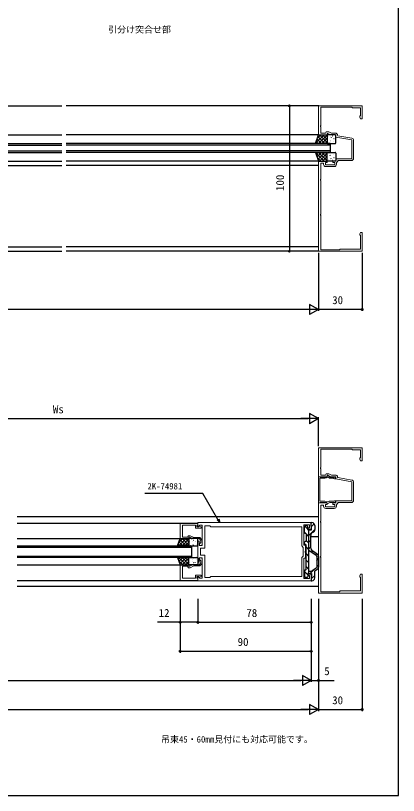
# Model space of a CAD drawing. Units: millimetres, scale not verified. Extents: x -437 to 438, y -681 to 679.
# Drawn here: x 175 to 438, y -681 to -145 of the extents above; entities that cross this region are included whole.
import ezdxf
from ezdxf.enums import TextEntityAlignment as Align

# ---------------------------------------------------------------- set-up
doc = ezdxf.new("R2010")
doc.units = ezdxf.units.MM
doc.header["$LTSCALE"] = 4
for name, color, linetype in [('0-1_USER1', 3, 'Continuous'), ('0-3_YKK_12', 2, 'Continuous'), ('0-4_YKK_13', 4, 'Continuous'), ('0-6_YKK_D', 6, 'Continuous'), ('0-7_YKK_ZWAK', 7, 'Continuous')]:
    doc.layers.add(name, color=color, linetype=linetype)
doc.layers.add('0-2_YKK_11', color=7, linetype='Continuous', lineweight=18)
doc.styles.add('ＭＳ ゴシック', font='')
doc.styles.get('ＭＳ ゴシック').set_extended_font_data('MS Gothic')

msp = doc.modelspace()

# ---------------------------------------------------------------- linework, layer by layer
at = {"layer": '0-2_YKK_11'}
for p, q in [((407.5, -230.892), (407.5, -243.4)), ((394.2, -249), (388.4, -249)), ((407.5, -465.891), (407.5, -478.4)), ((394.2, -484), (388.4, -484)), ((309.2, -530.8), (371.8, -530.8))]:
    msp.add_line(p, q, dxfattribs=at)
for points in [[(383.3, -307.2), (383.3, -245.2), (389.3, -245.2), (389.3, -246.2), (388.1, -246.2), (388.1, -247.8), (394.5, -247.8), (394.5, -246.2), (393.3, -246.2), (393.3, -245.2), (395.3, -245.2), (395.3, -243.7), (406.3, -243.7), (406.3, -230.64), (395.3, -228.7), (395.3, -227.2), (391.945, -227.2), (389.8, -226.2), (389.3, -226.2), (389.3, -227.2), (383.3, -227.2), (383.3, -207.2), (413.3, -207.2), (413.3, -216.2), (412.3, -216.2), (411.67, -215.109), (411.67, -214.2), (412.3, -214.2), (412.3, -208.7), (406.8, -208.7), (406.3, -208.2), (384.9, -208.2), (384.9, -220.742), (384.78, -220.925), (384.78, -221.475), (384.9, -221.658), (384.9, -226), (388.1, -226), (388.562, -225.2), (390.495, -225.2)], [(390.495, -225.2), (392.211, -226), (395, -226)], [(396.499, -227.451), (396.747, -227.737), (406.26, -229.414)], [(406, -244.9), (396.8, -244.9), (395.7, -246.471), (395.7, -247.5)], [(386.9, -247.5), (386.9, -246.7), (384.9, -246.7), (384.9, -257.742), (384.78, -257.925), (384.78, -258.475), (384.9, -258.658), (384.9, -281.742), (384.78, -281.925), (384.78, -282.475), (384.9, -282.658), (384.9, -306.2), (397.8, -306.2), (398.3, -305.7), (412.3, -305.7), (412.3, -296.2), (411.67, -296.2), (411.67, -295.291), (412.3, -294.2), (413.3, -294.2), (413.3, -307.2), (383.3, -307.2)], [(383.3, -542.2), (383.3, -480.2), (389.3, -480.2), (389.3, -481.2), (388.1, -481.2), (388.1, -482.8), (394.5, -482.8), (394.5, -481.2), (393.3, -481.2), (393.3, -480.2), (395.3, -480.2), (395.3, -478.7), (406.3, -478.7), (406.3, -465.639), (395.3, -463.7), (395.3, -462.2), (391.945, -462.2), (389.8, -461.2), (389.3, -461.2), (389.3, -462.2), (383.3, -462.2), (383.3, -442.2), (413.3, -442.2), (413.3, -451.2), (412.3, -451.2), (411.67, -450.109), (411.67, -449.2), (412.3, -449.2), (412.3, -443.7), (406.8, -443.7), (406.3, -443.2), (384.9, -443.2), (384.9, -455.742), (384.78, -455.925), (384.78, -456.475), (384.9, -456.658), (384.9, -461), (388.1, -461), (388.562, -460.2), (390.495, -460.2)], [(390.495, -460.2), (392.211, -461), (395, -461)], [(394.5, -462.45), (391.151, -462.45), (389.575, -461.54), (389.05, -462.45), (384.733, -462.45), (384.473, -462.3), (384.3, -462.2), (383.3, -462.2)], [(383.3, -462.2), (383.3, -480.1), (384.3, -480.1), (384.473, -480), (384.733, -479.85), (389.05, -479.85), (389.575, -480.76), (391.151, -479.85), (394.5, -479.85)], [(394.001, -478.916), (393.752, -479.05), (390.937, -479.05), (390.119, -479.522), (387.767, -479.05), (384.3, -479.05), (384.3, -463.25), (387.767, -463.25), (390.119, -462.778), (390.937, -463.25), (393.752, -463.25), (394.001, -463.383)], [(396.499, -462.451), (396.747, -462.736), (406.26, -464.414)], [(386.9, -482.5), (386.9, -481.7), (384.9, -481.7), (384.9, -492.742), (384.78, -492.925), (384.78, -493.475), (384.9, -493.658), (384.9, -516.742), (384.78, -516.925), (384.78, -517.475), (384.9, -517.658), (384.9, -541.2), (397.8, -541.2), (398.3, -540.7), (412.3, -540.7), (412.3, -531.2), (411.67, -531.2), (411.67, -530.291), (412.3, -529.2), (413.3, -529.2), (413.3, -542.2), (383.3, -542.2)], [(406, -479.9), (396.8, -479.9), (395.7, -481.471), (395.7, -482.5)], [(288.3, -494), (300.3, -494), (300.3, -495.2), (300, -495.5), (299.8, -495.7), (299.8, -496.6), (300.75, -496.6), (301.25, -496.1), (301.561, -496.1), (302.6, -496.7), (302.6, -497.6), (298.8, -497.6), (298.8, -495.5), (289.8, -495.5), (289.8, -503.7), (293.3, -503.7), (293.877, -502.7), (295.022, -502.7), (297.595, -503.9), (301.65, -503.9), (303.3, -505.687), (303.3, -508.6)], [(302.25, -507.712), (302.5, -507.417), (302.5, -506), (301.3, -504.7), (296.944, -504.7), (294.8, -503.7), (294.3, -503.7), (294.3, -504.7), (288.3, -504.7), (288.3, -494)], [(300.3, -493.7), (378.3, -493.7), (378.3, -498.2), (376.3, -498.2), (376.3, -497.4), (377.1, -497.4), (377.1, -495.2), (373.3, -495.2), (373.3, -503.242), (373.18, -503.425), (373.18, -503.975), (373.3, -504.158), (373.3, -509.2), (374.3, -509.2), (374.3, -513.242), (374.18, -513.425), (374.18, -513.975), (374.3, -514.158), (374.3, -518.2), (373.3, -518.2), (373.3, -523.242), (373.18, -523.425), (373.18, -523.975), (373.3, -524.158), (373.3, -532.2), (377.1, -532.2), (377.1, -530), (376.3, -530), (376.3, -529.2), (378.3, -529.2), (378.3, -533.7), (300.3, -533.7), (300.3, -530.899), (300.67, -530.746), (301.824, -531.9), (303.3, -531.9), (303.3, -524.158), (303.42, -523.975), (303.42, -523.425), (303.3, -523.242)], [(303.3, -523.242), (303.3, -517.9), (301.3, -517.9), (301.3, -520.9), (300.3, -520.9), (300.3, -514.158), (300.42, -513.975), (300.42, -513.425), (300.3, -513.242), (300.3, -506.5), (301.3, -506.5), (301.3, -509.5), (303.3, -509.5), (303.3, -504.158), (303.42, -503.975), (303.42, -503.425), (303.3, -503.242), (303.3, -495.5), (301.824, -495.5), (300.67, -496.654), (300.3, -496.5), (300.3, -493.7)], [(288.3, -533.4), (300.3, -533.4), (300.3, -532.2), (300, -531.9), (299.8, -531.7), (299.8, -530.8), (300.75, -530.8), (301.25, -531.3), (301.561, -531.3), (302.6, -530.7), (302.6, -529.8), (298.8, -529.8), (298.8, -531.9), (289.8, -531.9), (289.8, -523.7), (293.3, -523.7), (293.877, -524.7), (295.022, -524.7), (297.595, -523.5), (301.65, -523.5), (303.3, -521.713), (303.3, -518.8)], [(302.25, -519.687), (302.5, -519.983), (302.5, -521.4), (301.3, -522.7), (296.944, -522.7), (294.8, -523.7), (294.3, -523.7), (294.3, -522.7), (288.3, -522.7), (288.3, -533.4)]]:
    msp.add_lwpolyline(points, dxfattribs=at)
msp.add_lwpolyline([(371.8, -496.6), (309.2, -496.6), (308.6, -496), (305.1, -496), (305.1, -511.3), (302.1, -511.3), (302.1, -516.1), (305.1, -516.1), (305.1, -531.4), (308.6, -531.4), (309.2, -530.8), (371.8, -530.8), (371.8, -517.7), (372.8, -516.7), (372.8, -510.7), (371.8, -509.7)], close=True, dxfattribs=at)
for centre, radius, start, end in [((395, -227.5), 1.5, 1.87261, 90), ((406, -230.892), 1.5, 0.00001, 79.99999), ((406, -243.4), 1.5, 270.00001, 359.99999), ((388.4, -247.5), 1.5, 180.00001, 269.99999), ((394.2, -247.5), 1.5, 270.00001, 359.99999), ((394.5, -463.05), 0.6, 213.74896, 89.99997), ((395, -462.5), 1.5, 1.87261, 90), ((406, -465.891), 1.5, 0.00001, 79.99999), ((394.5, -479.25), 0.6, 270.00003, 146.25104), ((406, -478.4), 1.5, 270.00001, 359.99999), ((388.4, -482.5), 1.5, 180.00001, 269.99999), ((394.2, -482.5), 1.5, 270.00001, 359.99999), ((302.4, -508.6), 0.9, 99.59406, 0), ((302.4, -518.8), 0.9, 360, 260.40594)]:
    msp.add_arc(centre, radius, start, end, dxfattribs=at)
at = {"layer": '0-3_YKK_12'}
for p, q in [((-118.736, -207.2), (206.801, -207.2)), ((383.6, -207.2), (209.801, -207.2)), ((33.302, -227.2), (206.801, -227.2)), ((383.5, -227.2), (209.801, -227.2)), ((25.302, -233.2), (206.801, -233.2)), ((25.302, -234.2), (206.801, -234.2)), ((391.3, -233.2), (209.801, -233.2)), ((391.3, -234.2), (209.801, -234.2)), ((391.3, -233.2), (391.3, -239.2)), ((25.302, -238.2), (206.801, -238.2)), ((25.302, -239.2), (206.801, -239.2)), ((391.3, -238.2), (209.801, -238.2)), ((391.3, -239.2), (209.801, -239.2)), ((33.302, -245.2), (206.801, -245.2)), ((383.5, -245.2), (209.801, -245.2)), ((33.302, -248.2), (206.801, -248.2)), ((383.3, -248.2), (209.801, -248.2)), ((-118.736, -304.2), (206.801, -304.2)), ((383.3, -304.2), (209.801, -304.2)), ((-118.736, -307.2), (206.801, -307.2)), ((383.6, -307.2), (209.801, -307.2)), ((383.3, -489.7), (176.051, -489.7)), ((176.051, -494), (300.3, -494)), ((378, -503.2), (383.3, -503.2)), ((176.051, -504.7), (288.3, -504.7)), ((176.051, -509.7), (296.3, -509.7)), ((296.3, -510.7), (176.051, -510.7)), ((296.3, -517.7), (296.3, -509.7)), ((176.051, -516.7), (296.3, -516.7)), ((296.3, -517.7), (176.051, -517.7)), ((176.051, -522.7), (288.3, -522.7)), ((176.051, -533.4), (300.3, -533.4)), ((383.3, -537.7), (176.051, -537.7))]:
    msp.add_line(p, q, dxfattribs=at)
at = {"layer": '0-4_YKK_13'}
for p, q in [((381.373, -232.98), (387.153, -227.2)), ((382.344, -230.069), (385.476, -233.2)), ((382.496, -229.612), (384.908, -227.2)), ((382.905, -228.385), (387.721, -233.2)), ((383.398, -233.2), (389.3, -227.298)), ((383.966, -227.2), (389.3, -232.535)), ((385.643, -233.2), (389.3, -229.543)), ((386.211, -227.2), (389.3, -230.29)), ((388.456, -227.2), (389.3, -228.044)), ((389.3, -227.7), (389.3, -232.7)), ((389.395, -229.827), (389.402, -229.834)), ((394.8, -227.2), (389.8, -227.2)), ((389.921, -228.435), (389.945, -228.479)), ((391.377, -228.008), (391.385, -228.015)), ((392.112, -229.078), (392.136, -229.122)), ((392.792, -227.836), (392.88, -227.883)), ((393.582, -229.983), (393.59, -229.99)), ((394.002, -229.669), (394.026, -229.713)), ((394.736, -227.644), (394.76, -227.688)), ((395.3, -232.7), (395.3, -227.7)), ((381.783, -231.752), (383.23, -233.2)), ((387.888, -233.2), (389.3, -231.789)), ((389.488, -230.511), (389.512, -230.555)), ((389.8, -233.2), (394.8, -233.2)), ((390.946, -233.179), (390.957, -233.2)), ((391.267, -230.726), (391.355, -230.773)), ((391.378, -231.103), (391.402, -231.147)), ((391.562, -231.769), (391.57, -231.776)), ((393.57, -231.746), (393.594, -231.79)), ((381.373, -239.421), (387.153, -245.2)), ((381.783, -240.648), (383.23, -239.2)), ((382.344, -242.332), (385.476, -239.2)), ((382.905, -244.016), (387.721, -239.2)), ((383.398, -239.2), (389.3, -245.102)), ((383.966, -245.2), (389.3, -239.866)), ((385.643, -239.2), (389.3, -242.857)), ((387.888, -239.2), (389.3, -240.612)), ((389.3, -244.7), (389.3, -239.7)), ((389.8, -239.2), (394.8, -239.2)), ((390.946, -239.221), (390.957, -239.2)), ((391.562, -240.632), (391.57, -240.625)), ((393.57, -240.655), (393.594, -240.611)), ((395.3, -239.7), (395.3, -244.7)), ((382.496, -242.788), (384.908, -245.2)), ((386.211, -245.2), (389.3, -242.111)), ((388.456, -245.2), (389.3, -244.356)), ((389.395, -242.573), (389.402, -242.566)), ((389.488, -241.889), (389.512, -241.845)), ((394.8, -245.2), (389.8, -245.2)), ((389.921, -243.966), (389.945, -243.922)), ((391.267, -241.675), (391.355, -241.628)), ((391.377, -244.392), (391.385, -244.386)), ((391.378, -241.298), (391.402, -241.254)), ((392.112, -243.323), (392.136, -243.279)), ((392.792, -244.564), (392.88, -244.517)), ((393.582, -242.417), (393.59, -242.411)), ((394.002, -242.731), (394.026, -242.687)), ((394.736, -244.756), (394.76, -244.712)), ((373.7, -500.5), (373.7, -496.5)), ((373.925, -496.083), (376, -498.158)), ((375.5, -496), (374.2, -496)), ((376, -498.4), (376, -496.5)), ((378.451, -496.369), (380.365, -494.455)), ((378.6, -493.7), (378.8, -493.7)), ((380.8, -495.7), (380.8, -498.542)), ((373.7, -500.348), (374.355, -501.003)), ((374.3, -501), (374.2, -501)), ((374.797, -501.445), (376.8, -503.448)), ((374.8, -501.5), (374.8, -506.2)), ((376.542, -498.7), (376.8, -498.958)), ((376.8, -502.51), (380.8, -498.51)), ((376.8, -528.7), (376.8, -498.7)), ((378, -511.244), (378, -502.464)), ((379.792, -500.279), (379.008, -500.727)), ((287.87, -509.7), (286.749, -508.578)), ((290.038, -504.7), (287.141, -507.597)), ((292.283, -504.7), (287.283, -509.7)), ((290.115, -509.7), (287.39, -506.974)), ((292.361, -509.7), (288.031, -505.371)), ((294.3, -504.928), (289.528, -509.7)), ((294.3, -509.394), (289.606, -504.7)), ((294.3, -507.173), (291.773, -509.7)), ((294.3, -507.149), (291.851, -504.7)), ((294.3, -504.904), (294.096, -504.7)), ((294.3, -505.2), (294.3, -509.2)), ((294.493, -507.622), (294.469, -507.666)), ((299.8, -504.7), (294.8, -504.7)), ((294.882, -506.512), (294.874, -506.518)), ((295.951, -504.954), (295.927, -504.998)), ((296.604, -508.564), (296.596, -508.571)), ((296.685, -506.979), (296.661, -507.023)), ((297.117, -509.055), (297.093, -509.099)), ((297.52, -506.062), (297.431, -506.108)), ((298.574, -506.387), (298.551, -506.431)), ((299.069, -506.356), (299.062, -506.363)), ((299.309, -508.412), (299.285, -508.456)), ((300.3, -509.2), (300.3, -505.2)), ((373.699, -508.2), (373.699, -507.2)), ((374.199, -508.7), (374.3, -508.7)), ((374.3, -506.7), (374.2, -506.7)), ((374.8, -505.938), (376.8, -507.938)), ((376.8, -507), (378, -505.8)), ((294.3, -509.418), (294.018, -509.7)), ((294.8, -509.7), (299.8, -509.7)), ((295.227, -509.647), (295.203, -509.69)), ((374.8, -525.9), (374.8, -509.2)), ((374.8, -510.428), (376.8, -512.428)), ((376.8, -511.49), (378, -510.29)), ((381.749, -516.297), (376.8, -512.931)), ((378.615, -514.165), (379.475, -513.305)), ((382.423, -515.308), (378.876, -512.898)), ((287.87, -517.7), (286.749, -518.822)), ((290.038, -522.7), (287.141, -519.803)), ((292.283, -522.7), (287.283, -517.7)), ((290.115, -517.7), (287.39, -520.425)), ((292.361, -517.7), (288.031, -522.029)), ((294.3, -522.471), (289.528, -517.7)), ((294.3, -518.006), (289.606, -522.7)), ((294.3, -520.226), (291.773, -517.7)), ((294.3, -517.981), (294.018, -517.7)), ((294.3, -522.2), (294.3, -518.2)), ((294.493, -519.778), (294.469, -519.734)), ((294.8, -517.7), (299.8, -517.7)), ((295.227, -517.753), (295.203, -517.709)), ((296.604, -518.835), (296.596, -518.829)), ((297.117, -518.344), (297.093, -518.3)), ((299.309, -518.987), (299.285, -518.943)), ((300.3, -518.2), (300.3, -522.2)), ((374.8, -514.918), (376.8, -516.918)), ((374.8, -519.409), (376.8, -521.409)), ((381.288, -515.983), (382.149, -515.121)), ((382.099, -516.958), (382.1, -524.241)), ((382.1, -519.661), (383.299, -518.461)), ((383.299, -516.962), (383.3, -524.243)), ((294.3, -520.251), (291.851, -522.7)), ((294.3, -522.496), (294.096, -522.7)), ((299.8, -522.7), (294.8, -522.7)), ((294.882, -520.888), (294.874, -520.881)), ((295.951, -522.446), (295.927, -522.402)), ((296.685, -520.421), (296.661, -520.377)), ((297.52, -521.338), (297.431, -521.291)), ((298.574, -521.012), (298.551, -520.968)), ((299.069, -521.044), (299.062, -521.037)), ((374.8, -523.899), (376.8, -525.899)), ((381.75, -524.903), (378.881, -526.854)), ((382.1, -524.151), (383.3, -522.951)), ((373.7, -526.9), (373.7, -530.9)), ((373.7, -527.289), (376, -529.589)), ((374.3, -526.4), (374.2, -526.4)), ((376, -529), (376, -530.9)), ((376.3, -528.7), (378.6, -528.7)), ((377.756, -527.2), (376.8, -527.2)), ((377.551, -528.7), (380.493, -525.757)), ((378.6, -528.7), (378.3, -533.381)), ((378.365, -532.376), (380.8, -529.941)), ((382.423, -525.898), (380.8, -527)), ((380.8, -531.7), (380.8, -527)), ((375.5, -531.4), (374.2, -531.4)), ((378.6, -533.7), (378.8, -533.7))]:
    msp.add_line(p, q, dxfattribs=at)
for points in [[(381.3, -233.2), (383.3, -227.2), (389.3, -227.2), (389.3, -233.2)], [(381.3, -239.2), (383.3, -245.2), (389.3, -245.2), (389.3, -239.2)], [(286.3, -509.7), (288.3, -504.7), (294.3, -504.7), (294.3, -509.7)], [(286.3, -517.7), (288.3, -522.7), (294.3, -522.7), (294.3, -517.7)]]:
    msp.add_lwpolyline(points, close=True, dxfattribs=at)
msp.add_lwpolyline([(376.3, -498.7), (378.6, -498.7), (378.3, -494.019)], dxfattribs=at)
for centre, radius, start, end in [((389.8, -227.7), 0.5, 90, 180), ((394.8, -227.7), 0.5, 0, 90), ((389.8, -232.7), 0.5, 180, 270), ((394.8, -232.7), 0.5, 270, 0), ((389.8, -239.7), 0.5, 90, 180), ((394.8, -239.7), 0.5, 360, 90), ((389.8, -244.7), 0.5, 180, 270), ((394.8, -244.7), 0.5, 270, 0), ((374.2, -496.5), 0.5, 89.99641, 179.99641), ((375.5, -496.5), 0.5, 359.99641, 89.99641), ((376.3, -498.4), 0.3, 179.99641, 270), ((378.6, -494), 0.3, 90, 183.65976), ((378.8, -495.7), 2, 360, 90), ((374.2, -500.5), 0.5, 179.99641, 270), ((374.3, -501.5), 0.5, 360, 89.99997), ((380, -502.464), 2, 119.74538, 180), ((378.8, -498.542), 2, 299.74538, 360), ((294.8, -505.2), 0.5, 90, 180), ((299.8, -505.2), 0.5, 0, 90), ((374.199, -507.2), 0.5, 89.99641, 179.99641), ((374.199, -508.2), 0.5, 179.99641, 269.99641), ((374.3, -506.2), 0.5, 269.99641, 360), ((374.3, -509.2), 0.5, 0, 89.97137), ((294.8, -509.2), 0.5, 180, 270), ((299.8, -509.2), 0.5, 270, 0), ((380, -511.244), 2, 180, 235.81101), ((294.8, -518.2), 0.5, 90, 180), ((299.8, -518.2), 0.5, 0, 90), ((381.299, -516.958), 0.8, 0.00289, 55.78387), ((381.299, -516.962), 2, 0.00289, 55.81101), ((294.8, -522.2), 0.5, 180, 270), ((299.8, -522.2), 0.5, 270, 0), ((381.3, -524.241), 0.8, 304.21613, 0.00289), ((381.3, -524.243), 2, 304.16806, 0.00289), ((374.2, -526.9), 0.5, 90, 180.00359), ((374.3, -525.9), 0.5, 270, 0), ((376.3, -529), 0.3, 90, 180.00359), ((377.756, -525.2), 2, 270, 304.21613), ((374.2, -530.9), 0.5, 180.00359, 270.00359), ((375.5, -530.9), 0.5, 270.00359, 0.00359), ((378.6, -533.4), 0.3, 176.34024, 270), ((378.8, -531.7), 2, 270, 0)]:
    msp.add_arc(centre, radius, start, end, dxfattribs=at)
at = {"layer": '0-6_YKK_D'}
for p, q in [((382.3, -207.2), (362.3, -207.2)), ((363.3, -207.2), (363.3, -307.2)), ((382.6, -307.2), (362.3, -307.2)), ((383.3, -308.2), (383.3, -348.2)), ((383.3, -308.2), (383.3, -348.2)), ((413.3, -308.2), (413.3, -348.2)), ((376.3, -347.2), (-118.736, -347.2)), ((383.3, -347.2), (371.176, -347.2)), ((383.3, -347.2), (377.238, -343.7)), ((377.238, -343.7), (377.238, -350.7)), ((383.3, -347.2), (377.238, -350.7)), ((413.3, -347.2), (383.3, -347.2)), ((37.802, -422.2), (376.3, -422.2)), ((383.3, -422.2), (371.176, -422.2)), ((383.3, -422.2), (377.238, -418.7)), ((377.238, -418.7), (377.238, -425.7)), ((383.3, -422.2), (377.238, -425.7)), ((383.3, -441.2), (383.3, -421.2)), ((288.3, -546.2), (288.3, -563.2)), ((300.3, -546.2), (300.3, -563.2)), ((300.3, -546.2), (300.3, -563.2)), ((378.3, -546.2), (378.3, -563.2)), ((378.3, -546.2), (378.3, -603.2)), ((378.3, -546.2), (378.3, -583.126)), ((383.3, -546.2), (383.3, -603.2)), ((413.3, -546.2), (413.3, -623.2)), ((288.3, -547.2), (288.3, -583.126)), ((378.3, -547.2), (378.3, -603.2)), ((383.3, -547.2), (383.3, -623.2)), ((383.3, -548.2), (383.3, -623.2)), ((300.3, -562.2), (378.3, -562.2)), ((288.3, -582.126), (378.3, -582.126)), ((378.3, -602.2), (372.238, -598.7)), ((372.238, -598.7), (372.238, -605.7)), ((-22.198, -602.2), (371.3, -602.2)), ((378.3, -602.2), (366.176, -602.2)), ((378.3, -602.2), (372.238, -605.7)), ((383.3, -622.2), (377.238, -618.7)), ((377.238, -618.7), (377.238, -625.7)), ((-374.7, -622.2), (376.3, -622.2)), ((383.3, -622.2), (371.176, -622.2)), ((383.3, -622.2), (377.238, -625.7)), ((383.3, -622.2), (413.3, -622.2))]:
    msp.add_line(p, q, dxfattribs=at)
for points in [[(315.474, -493.7), (314.199, -491.491), (303.927, -473.7), (263.848, -473.7)], [(314.791, -491.15), (315.474, -493.7), (313.607, -491.833)], [(300.3, -562.2), (288.3, -562.2), (272.545, -562.2)], [(378.3, -602.2), (383.3, -602.2), (394.197, -602.2)]]:
    msp.add_lwpolyline(points, dxfattribs=at)
for centre in [(363.3, -207.2), (363.3, -307.2), (413.3, -347.2), (288.3, -562.2), (300.3, -562.2), (300.3, -562.2), (378.3, -562.2), (288.3, -582.126), (378.3, -582.126), (383.3, -602.2), (413.3, -622.2)]:
    msp.add_circle(centre, 0.637, dxfattribs=at)
at = {"layer": '0-7_YKK_ZWAK'}
msp.add_lwpolyline([(-436.7, -681.2), (438.3, -681.2), (438.3, 643.8)], dxfattribs=at)

# ---------------------------------------------------------------- texts
at = {"layer": '0-1_USER1', "style": 'ＭＳ ゴシック'}
for s, p in [('引分け突合せ部', (238.772, -158.336)), ('吊束45・60㎜見付にも対応可能です。', (275.097, -646.2))]:
    msp.add_text(s, height=4.399, dxfattribs=at).set_placement(p, align=Align.BOTTOM_LEFT)
at = {"layer": '0-6_YKK_D', "style": 'ＭＳ ゴシック'}
msp.add_text('100', height=5.499, rotation=90, dxfattribs=at).set_placement((361.3, -265.766), align=Align.BOTTOM_LEFT)
for s, height, p in [('30', 5.499, (392.76, -345.2)), ('Ws', 5.499, (200.701, -420.2)), ('2K-74981', 4.399, (265.752, -472.2)), ('12', 5.499, (273.395, -560.2)), ('78', 5.499, (333.739, -560.2)), ('90', 5.499, (327.739, -580.126)), ('5', 5.499, (387.296, -600.2)), ('30', 5.499, (392.76, -620.2))]:
    msp.add_text(s, height=height, dxfattribs=at).set_placement(p, align=Align.BOTTOM_LEFT)

doc.saveas('drawing.dxf')
